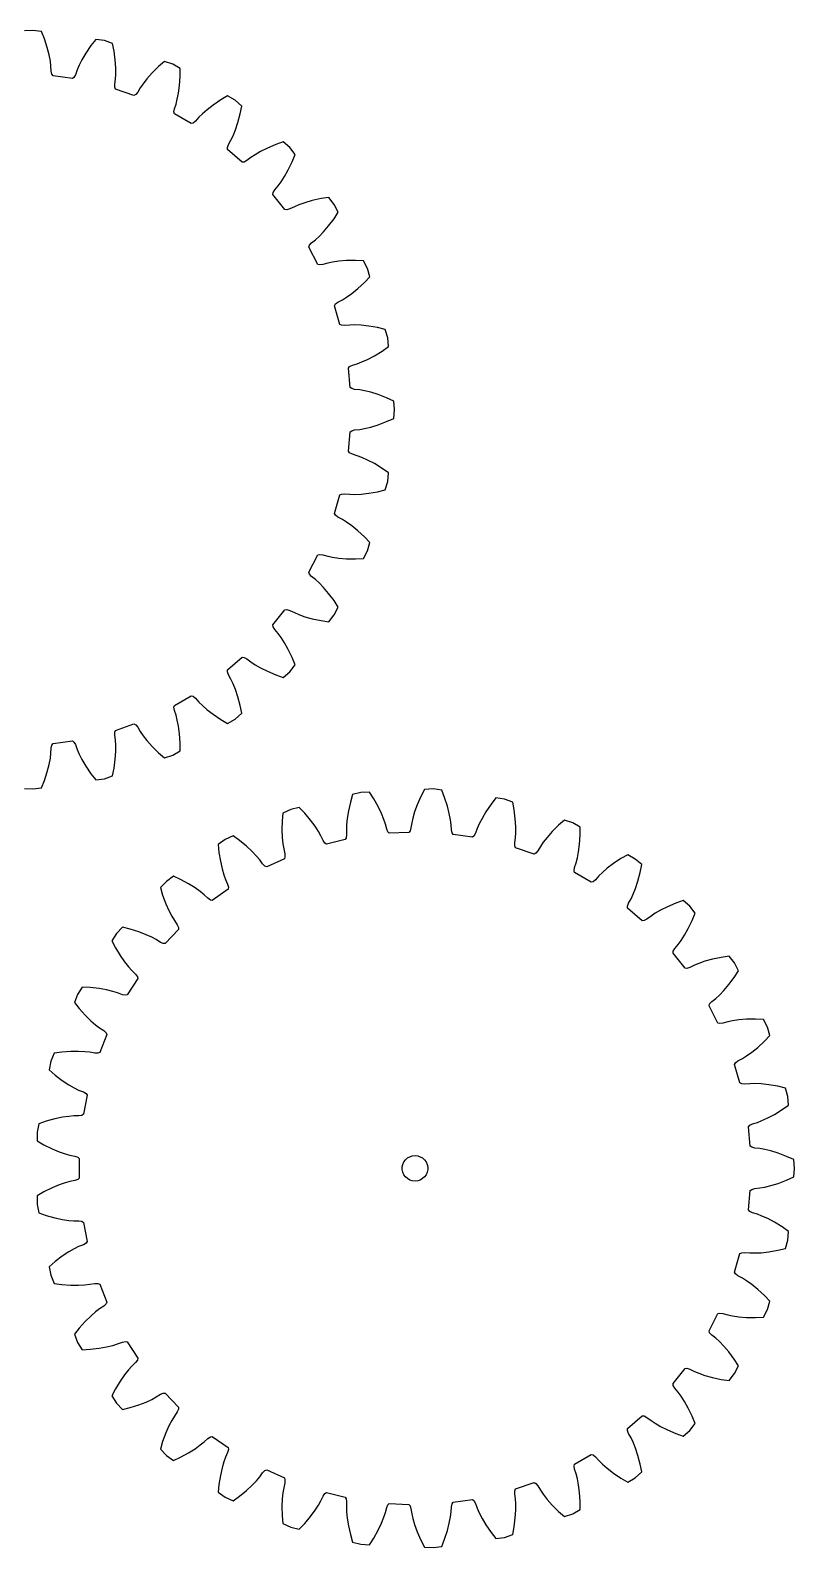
# Model space of a CAD drawing. Extents: x 0 to 183, y 0 to 178.
# Drawn here: x 93.1 to 182.8, y 0 to 178.1 of the extents above; entities that cross this region are included whole.
import ezdxf

# ---------------------------------------------------------------- set-up
doc = ezdxf.new("R2010")
doc.units = 0

msp = doc.modelspace()

# ---------------------------------------------------------------- linework, layer by layer
for p, q in [((93.44, 178.05), (92.43, 178)), ((94.45, 177.91), (93.44, 178.05)), ((94.79, 177.05), (94.45, 177.91)), ((95.12, 176.04), (94.79, 177.05)), ((100.82, 176.99), (100.25, 176.26)), ((101.83, 176.85), (100.82, 176.99)), ((102.79, 176.51), (101.83, 176.85)), ((102.97, 175.6), (102.79, 176.51)), ((95.35, 175.16), (95.12, 176.04)), ((95.48, 174.43), (95.35, 175.16)), ((99.19, 174.61), (98.85, 173.95)), ((99.65, 175.38), (99.19, 174.61)), ((100.25, 176.26), (99.65, 175.38)), ((103.1, 174.55), (102.97, 175.6)), ((103.15, 173.65), (103.1, 174.55)), ((95.55, 173.86), (95.48, 174.43)), ((95.59, 173.26), (95.55, 173.86)), ((95.67, 172.9), (95.59, 173.26)), ((95.81, 172.72), (95.67, 172.9)), ((98.06, 172.4), (95.81, 172.72)), ((98.42, 172.85), (98.24, 172.53)), ((98.62, 173.42), (98.42, 172.85)), ((98.85, 173.95), (98.62, 173.42)), ((103.11, 172.33), (103.15, 172.91)), ((103.15, 172.91), (103.15, 173.65)), ((107.42, 173.05), (106.82, 172.38)), ((108.18, 173.8), (107.42, 173.05)), ((108.87, 174.41), (108.18, 173.8)), ((109.84, 174.08), (108.87, 174.41)), ((110.72, 173.57), (109.84, 174.08)), ((110.72, 172.64), (110.72, 173.57)), ((98.24, 172.53), (98.06, 172.4)), ((103.03, 171.73), (103.11, 172.33)), ((103.04, 171.37), (103.03, 171.73)), ((103.14, 171.16), (103.04, 171.37)), ((105.29, 170.42), (103.14, 171.16)), ((106.04, 171.31), (105.73, 170.8)), ((106.37, 171.79), (106.04, 171.31)), ((106.82, 172.38), (106.37, 171.79)), ((110.53, 170.69), (110.65, 171.58)), ((110.65, 171.58), (110.72, 172.64)), ((105.5, 170.52), (105.29, 170.42)), ((105.73, 170.8), (105.5, 170.52)), ((110.05, 168.83), (110.24, 169.4)), ((110.24, 169.4), (110.38, 169.96)), ((110.38, 169.96), (110.53, 170.69)), ((114.61, 169.29), (113.89, 168.74)), ((115.49, 169.88), (114.61, 169.29)), ((116.29, 170.35), (115.49, 169.88)), ((117.17, 169.84), (116.29, 170.35)), ((117.94, 169.17), (117.17, 169.84)), ((117.77, 168.26), (117.94, 169.17)), ((109.99, 168.47), (110.05, 168.83)), ((110.05, 168.25), (109.99, 168.47)), ((112.02, 167.11), (110.05, 168.25)), ((112.52, 167.4), (112.24, 167.17)), ((112.92, 167.85), (112.52, 167.4)), ((113.33, 168.26), (112.92, 167.85)), ((113.89, 168.74), (113.33, 168.26)), ((117.5, 167.24), (117.77, 168.26)), ((112.24, 167.17), (112.02, 167.11)), ((116.68, 165.17), (116.93, 165.69)), ((116.93, 165.69), (117.21, 166.38)), ((117.21, 166.38), (117.5, 167.24)), ((116.26, 164.3), (116.39, 164.65)), ((116.28, 164.08), (116.26, 164.3)), ((118, 162.59), (116.28, 164.08)), ((116.39, 164.65), (116.68, 165.17)), ((120.15, 163.84), (119.51, 163.46)), ((120.95, 164.24), (120.15, 163.84)), ((121.93, 164.65), (120.95, 164.24)), ((122.81, 164.96), (121.93, 164.65)), ((123.58, 164.29), (122.81, 164.96)), ((124.21, 163.49), (123.58, 164.29)), ((118.23, 162.6), (118, 162.59)), ((118.55, 162.77), (118.23, 162.6)), ((119.02, 163.14), (118.55, 162.77)), ((119.51, 163.46), (119.02, 163.14)), ((123.4, 161.67), (123.86, 162.63)), ((123.86, 162.63), (124.21, 163.49)), ((122.21, 159.8), (122.56, 160.27)), ((122.56, 160.27), (122.96, 160.89)), ((122.96, 160.89), (123.4, 161.67)), ((121.61, 158.8), (121.64, 159.03)), ((123.01, 157.01), (121.61, 158.8)), ((121.64, 159.03), (121.82, 159.34)), ((121.82, 159.34), (122.21, 159.8)), ((123.24, 156.99), (123.01, 157.01)), ((123.59, 157.09), (123.24, 156.99)), ((124.13, 157.36), (123.59, 157.09)), ((124.66, 157.59), (124.13, 157.36)), ((125.36, 157.83), (124.66, 157.59)), ((126.23, 158.08), (125.36, 157.83)), ((127.27, 158.3), (126.23, 158.08)), ((128.18, 158.43), (127.27, 158.3)), ((128.81, 157.63), (128.18, 158.43)), ((128.78, 155.95), (129.28, 156.72)), ((129.28, 156.72), (128.81, 157.63)), ((127.56, 154.41), (128.14, 155.1)), ((128.14, 155.1), (128.78, 155.95)), ((126.15, 153.1), (126.62, 153.48)), ((126.62, 153.48), (127.05, 153.87)), ((127.05, 153.87), (127.56, 154.41)), ((125.84, 152.61), (125.91, 152.83)), ((126.88, 150.59), (125.84, 152.61)), ((125.91, 152.83), (126.15, 153.1)), ((127.1, 150.52), (126.88, 150.59)), ((127.46, 150.56), (127.1, 150.52)), ((128.04, 150.72), (127.46, 150.56)), ((128.61, 150.84), (128.04, 150.72)), ((129.34, 150.95), (128.61, 150.84)), ((130.24, 151.03), (129.34, 150.95)), ((131.3, 151.05), (130.24, 151.03)), ((132.23, 151.01), (131.3, 151.05)), ((132.7, 150.1), (132.23, 151.01)), ((132.98, 149.12), (132.7, 150.1)), ((131.56, 147.74), (132.34, 148.46)), ((132.34, 148.46), (132.98, 149.12)), ((128.94, 145.94), (129.23, 146.16)), ((129.23, 146.16), (129.76, 146.44)), ((129.76, 146.44), (130.25, 146.74)), ((130.25, 146.74), (130.86, 147.17)), ((130.86, 147.17), (131.56, 147.74)), ((128.83, 145.74), (128.94, 145.94)), ((129.47, 143.55), (128.83, 145.74)), ((129.67, 143.45), (129.47, 143.55)), ((130.03, 143.41), (129.67, 143.45)), ((130.63, 143.46), (130.03, 143.41)), ((131.21, 143.48), (130.63, 143.46)), ((131.95, 143.44), (131.21, 143.48)), ((132.85, 143.35), (131.95, 143.44)), ((133.89, 143.17), (132.85, 143.35)), ((134.79, 142.95), (133.89, 143.17)), ((135.08, 141.97), (134.79, 142.95)), ((134.42, 140.42), (135.18, 140.96)), ((135.18, 140.96), (135.08, 141.97)), ((130.93, 138.76), (131.5, 138.93)), ((131.5, 138.93), (132.05, 139.14)), ((132.05, 139.14), (132.72, 139.44)), ((132.72, 139.44), (133.52, 139.87)), ((133.52, 139.87), (134.42, 140.42)), ((130.46, 138.42), (130.6, 138.59)), ((130.67, 136.15), (130.46, 138.42)), ((130.6, 138.59), (130.93, 138.76)), ((130.85, 136.01), (130.67, 136.15)), ((131.2, 135.91), (130.85, 136.01)), ((131.8, 135.85), (131.2, 135.91)), ((132.37, 135.75), (131.8, 135.85)), ((133.09, 135.58), (132.37, 135.75)), ((133.95, 135.31), (133.09, 135.58)), ((134.95, 134.94), (133.95, 135.31)), ((135.79, 134.55), (134.95, 134.94)), ((135.89, 133.54), (135.79, 134.55)), ((133.09, 131.5), (133.95, 131.77)), ((133.95, 131.77), (134.95, 132.14)), ((134.95, 132.14), (135.79, 132.52)), ((135.79, 132.52), (135.89, 133.54)), ((130.46, 128.66), (130.67, 130.92)), ((130.67, 130.92), (130.85, 131.07)), ((130.85, 131.07), (131.2, 131.17)), ((131.2, 131.17), (131.8, 131.23)), ((131.8, 131.23), (132.37, 131.33)), ((132.37, 131.33), (133.09, 131.5)), ((130.6, 128.48), (130.46, 128.66)), ((130.93, 128.32), (130.6, 128.48)), ((131.5, 128.14), (130.93, 128.32)), ((132.05, 127.94), (131.5, 128.14)), ((132.72, 127.63), (132.05, 127.94)), ((133.52, 127.21), (132.72, 127.63)), ((134.42, 126.65), (133.52, 127.21)), ((135.18, 126.12), (134.42, 126.65)), ((134.79, 124.13), (135.08, 125.11)), ((135.08, 125.11), (135.18, 126.12)), ((128.83, 121.34), (129.47, 123.53)), ((129.47, 123.53), (129.67, 123.63)), ((129.67, 123.63), (130.03, 123.66)), ((130.03, 123.66), (130.63, 123.61)), ((130.63, 123.61), (131.21, 123.6)), ((131.21, 123.6), (131.95, 123.63)), ((131.95, 123.63), (132.85, 123.73)), ((132.85, 123.73), (133.89, 123.91)), ((133.89, 123.91), (134.79, 124.13)), ((128.94, 121.14), (128.83, 121.34)), ((129.23, 120.92), (128.94, 121.14)), ((129.76, 120.64), (129.23, 120.92)), ((130.25, 120.33), (129.76, 120.64)), ((130.86, 119.91), (130.25, 120.33)), ((131.56, 119.34), (130.86, 119.91)), ((132.34, 118.62), (131.56, 119.34)), ((132.98, 117.95), (132.34, 118.62)), ((132.7, 116.98), (132.98, 117.95)), ((125.84, 114.46), (126.88, 116.49)), ((126.88, 116.49), (127.1, 116.55)), ((127.1, 116.55), (127.46, 116.52)), ((127.46, 116.52), (128.04, 116.35)), ((128.04, 116.35), (128.61, 116.23)), ((128.61, 116.23), (129.34, 116.12)), ((129.34, 116.12), (130.24, 116.05)), ((130.24, 116.05), (131.3, 116.03)), ((131.3, 116.03), (132.23, 116.07)), ((132.23, 116.07), (132.7, 116.98)), ((125.91, 114.25), (125.84, 114.46)), ((126.15, 113.97), (125.91, 114.25)), ((126.62, 113.6), (126.15, 113.97)), ((127.05, 113.21), (126.62, 113.6)), ((127.56, 112.67), (127.05, 113.21)), ((128.14, 111.98), (127.56, 112.67)), ((128.78, 111.13), (128.14, 111.98)), ((129.28, 110.35), (128.78, 111.13)), ((121.61, 108.28), (123.01, 110.07)), ((123.01, 110.07), (123.24, 110.09)), ((123.24, 110.09), (123.59, 109.98)), ((123.59, 109.98), (124.13, 109.72)), ((124.13, 109.72), (124.66, 109.49)), ((124.66, 109.49), (125.36, 109.24)), ((125.36, 109.24), (126.23, 109)), ((126.23, 109), (127.27, 108.78)), ((127.27, 108.78), (128.18, 108.64)), ((128.18, 108.64), (128.81, 109.45)), ((128.81, 109.45), (129.28, 110.35)), ((121.64, 108.05), (121.61, 108.28)), ((121.82, 107.74), (121.64, 108.05)), ((122.21, 107.28), (121.82, 107.74)), ((122.56, 106.81), (122.21, 107.28)), ((122.96, 106.19), (122.56, 106.81)), ((123.4, 105.4), (122.96, 106.19)), ((123.86, 104.45), (123.4, 105.4)), ((116.28, 103), (118, 104.49)), ((118, 104.49), (118.23, 104.47)), ((118.23, 104.47), (118.55, 104.3)), ((118.55, 104.3), (119.02, 103.94)), ((119.02, 103.94), (119.51, 103.61)), ((119.51, 103.61), (120.15, 103.24)), ((123.58, 102.79), (124.21, 103.59)), ((124.21, 103.59), (123.86, 104.45)), ((116.26, 102.77), (116.28, 103)), ((116.39, 102.43), (116.26, 102.77)), ((116.68, 101.91), (116.39, 102.43)), ((116.93, 101.38), (116.68, 101.91)), ((120.15, 103.24), (120.95, 102.84)), ((120.95, 102.84), (121.93, 102.42)), ((121.93, 102.42), (122.81, 102.12)), ((122.81, 102.12), (123.58, 102.79)), ((110.05, 98.83), (112.02, 99.97)), ((112.02, 99.97), (112.24, 99.91)), ((112.24, 99.91), (112.52, 99.68)), ((117.21, 100.7), (116.93, 101.38)), ((117.5, 99.84), (117.21, 100.7)), ((117.77, 98.81), (117.5, 99.84)), ((109.99, 98.61), (110.05, 98.83)), ((110.05, 98.25), (109.99, 98.61)), ((110.24, 97.68), (110.05, 98.25)), ((112.52, 99.68), (112.92, 99.23)), ((112.92, 99.23), (113.33, 98.82)), ((113.33, 98.82), (113.89, 98.33)), ((113.89, 98.33), (114.61, 97.79)), ((117.94, 97.91), (117.77, 98.81)), ((103.14, 95.91), (105.29, 96.66)), ((105.29, 96.66), (105.5, 96.56)), ((105.5, 96.56), (105.73, 96.28)), ((105.73, 96.28), (106.04, 95.76)), ((110.38, 97.12), (110.24, 97.68)), ((110.53, 96.39), (110.38, 97.12)), ((110.65, 95.5), (110.53, 96.39)), ((114.61, 97.79), (115.49, 97.19)), ((115.49, 97.19), (116.29, 96.73)), ((116.29, 96.73), (117.17, 97.24)), ((117.17, 97.24), (117.94, 97.91)), ((95.81, 94.36), (98.06, 94.68)), ((98.06, 94.68), (98.24, 94.54)), ((98.24, 94.54), (98.42, 94.23)), ((103.03, 95.34), (103.04, 95.71)), ((103.11, 94.75), (103.03, 95.34)), ((103.04, 95.71), (103.14, 95.91)), ((103.15, 94.17), (103.11, 94.75)), ((106.04, 95.76), (106.37, 95.28)), ((106.37, 95.28), (106.82, 94.7)), ((106.82, 94.7), (107.42, 94.03)), ((110.72, 94.44), (110.65, 95.5)), ((110.72, 93.51), (110.72, 94.44)), ((95.35, 91.91), (95.48, 92.64)), ((95.48, 92.64), (95.55, 93.22)), ((95.55, 93.22), (95.59, 93.82)), ((95.59, 93.82), (95.67, 94.17)), ((95.67, 94.17), (95.81, 94.36)), ((98.42, 94.23), (98.62, 93.66)), ((98.62, 93.66), (98.85, 93.13)), ((98.85, 93.13), (99.19, 92.47)), ((103.1, 92.53), (103.15, 93.43)), ((103.15, 93.43), (103.15, 94.17)), ((107.42, 94.03), (108.18, 93.28)), ((108.18, 93.28), (108.87, 92.67)), ((108.87, 92.67), (109.84, 93)), ((109.84, 93), (110.72, 93.51)), ((94.79, 90.03), (95.12, 91.04)), ((95.12, 91.04), (95.35, 91.91)), ((99.19, 92.47), (99.65, 91.69)), ((99.65, 91.69), (100.25, 90.82)), ((100.25, 90.82), (100.82, 90.09)), ((102.79, 90.57), (102.97, 91.47)), ((102.97, 91.47), (103.1, 92.53)), ((92.43, 89.07), (93.44, 89.03)), ((93.44, 89.03), (94.45, 89.17)), ((94.45, 89.17), (94.79, 90.03)), ((100.82, 90.09), (101.83, 90.23)), ((101.83, 90.23), (102.79, 90.57)), ((140.41, 89.03), (139.39, 88.98)), ((141.42, 88.88), (140.41, 89.03)), ((130.7, 87.49), (130.47, 86.46)), ((130.95, 88.38), (130.7, 87.49)), ((131.94, 88.62), (130.95, 88.38)), ((132.96, 88.67), (131.94, 88.62)), ((133.46, 87.89), (132.96, 88.67)), ((133.97, 86.96), (133.46, 87.89)), ((138.97, 88.15), (138.55, 87.18)), ((139.39, 88.98), (138.97, 88.15)), ((141.76, 88.02), (141.42, 88.88)), ((142.08, 87.01), (141.76, 88.02)), ((147.78, 87.97), (147.21, 87.24)), ((148.79, 87.82), (147.78, 87.97)), ((149.76, 87.49), (148.79, 87.82)), ((149.93, 86.58), (149.76, 87.49)), ((122.78, 86.2), (122.7, 85.28)), ((123.71, 86.63), (122.78, 86.2)), ((124.7, 86.87), (123.71, 86.63)), ((125.34, 86.19), (124.7, 86.87)), ((126.02, 85.38), (125.34, 86.19)), ((130.33, 85.57), (130.26, 84.83)), ((130.47, 86.46), (130.33, 85.57)), ((134.36, 86.15), (133.97, 86.96)), ((134.63, 85.46), (134.36, 86.15)), ((138.03, 85.62), (137.91, 85.05)), ((138.24, 86.33), (138.03, 85.62)), ((138.55, 87.18), (138.24, 86.33)), ((142.31, 86.14), (142.08, 87.01)), ((142.45, 85.41), (142.31, 86.14)), ((146.15, 85.58), (145.82, 84.92)), ((146.61, 86.36), (146.15, 85.58)), ((147.21, 87.24), (146.61, 86.36)), ((150.06, 85.52), (149.93, 86.58)), ((150.11, 84.62), (150.06, 85.52)), ((122.7, 85.28), (122.67, 84.22)), ((122.67, 84.22), (122.7, 83.32)), ((126.55, 84.65), (126.02, 85.38)), ((126.95, 84.02), (126.55, 84.65)), ((127.23, 83.52), (126.95, 84.02)), ((130.26, 84.83), (130.24, 84.25)), ((130.24, 84.25), (130.26, 83.65)), ((134.81, 84.9), (134.63, 85.46)), ((134.96, 84.32), (134.81, 84.9)), ((135.11, 83.99), (134.96, 84.32)), ((135.27, 83.83), (135.11, 83.99)), ((137.55, 83.94), (135.27, 83.83)), ((137.7, 84.11), (137.55, 83.94)), ((137.81, 84.46), (137.7, 84.11)), ((137.91, 85.05), (137.81, 84.46)), ((142.52, 84.83), (142.45, 85.41)), ((142.55, 84.23), (142.52, 84.83)), ((142.64, 83.88), (142.55, 84.23)), ((142.77, 83.69), (142.64, 83.88)), ((145.02, 83.37), (142.77, 83.69)), ((145.38, 83.83), (145.2, 83.51)), ((145.59, 84.39), (145.38, 83.83)), ((145.82, 84.92), (145.59, 84.39)), ((150.07, 83.3), (150.11, 83.88)), ((150.11, 83.88), (150.11, 84.62)), ((154.38, 84.03), (153.79, 83.35)), ((155.14, 84.77), (154.38, 84.03)), ((155.84, 85.38), (155.14, 84.77)), ((156.8, 85.05), (155.84, 85.38)), ((157.68, 84.54), (156.8, 85.05)), ((157.68, 83.61), (157.68, 84.54)), ((116, 83.11), (115.17, 82.51)), ((115.17, 82.51), (115.27, 81.59)), ((116.93, 83.53), (116, 83.11)), ((117.68, 82.99), (116.93, 83.53)), ((118.51, 82.32), (117.68, 82.99)), ((119.17, 81.7), (118.51, 82.32)), ((122.7, 83.32), (122.77, 82.58)), ((122.77, 82.58), (122.87, 82.01)), ((122.87, 82.01), (123, 81.42)), ((127.49, 82.97), (127.23, 83.52)), ((127.69, 82.67), (127.49, 82.97)), ((127.89, 82.55), (127.69, 82.67)), ((130.1, 83.09), (127.89, 82.55)), ((130.22, 83.29), (130.1, 83.09)), ((130.26, 83.65), (130.22, 83.29)), ((145.2, 83.51), (145.02, 83.37)), ((149.99, 82.71), (150.07, 83.3)), ((150.01, 82.34), (149.99, 82.71)), ((150.1, 82.14), (150.01, 82.34)), ((152.26, 81.39), (150.1, 82.14)), ((153, 82.29), (152.69, 81.77)), ((153.33, 82.77), (153, 82.29)), ((153.79, 83.35), (153.33, 82.77)), ((157.49, 81.66), (157.61, 82.55)), ((157.61, 82.55), (157.68, 83.61)), ((115.27, 81.59), (115.44, 80.55)), ((115.44, 80.55), (115.64, 79.67)), ((119.68, 81.16), (119.17, 81.7)), ((120.05, 80.72), (119.68, 81.16)), ((120.4, 80.23), (120.05, 80.72)), ((120.66, 79.98), (120.4, 80.23)), ((122.95, 80.84), (120.88, 79.9)), ((123.02, 81.06), (122.95, 80.84)), ((123, 81.42), (123.02, 81.06)), ((152.46, 81.49), (152.26, 81.39)), ((152.69, 81.77), (152.46, 81.49)), ((157.01, 79.8), (157.2, 80.37)), ((157.2, 80.37), (157.35, 80.93)), ((157.35, 80.93), (157.49, 81.66)), ((161.57, 80.27), (160.86, 79.72)), ((162.45, 80.86), (161.57, 80.27)), ((163.25, 81.32), (162.45, 80.86)), ((164.14, 80.81), (163.25, 81.32)), ((164.91, 80.15), (164.14, 80.81)), ((164.73, 79.24), (164.91, 80.15)), ((109.93, 78.78), (109.1, 78.19)), ((110.77, 78.4), (109.93, 78.78)), ((111.71, 77.89), (110.77, 78.4)), ((115.64, 79.67), (115.85, 78.96)), ((115.85, 78.96), (116.05, 78.41)), ((116.05, 78.41), (116.29, 77.86)), ((120.88, 79.9), (120.66, 79.98)), ((156.95, 79.44), (157.01, 79.8)), ((157.01, 79.22), (156.95, 79.44)), ((158.98, 78.08), (157.01, 79.22)), ((159.49, 78.37), (159.2, 78.14)), ((159.88, 78.82), (159.49, 78.37)), ((160.3, 79.23), (159.88, 78.82)), ((160.86, 79.72), (160.3, 79.23)), ((164.46, 78.21), (164.73, 79.24)), ((109.1, 78.19), (108.4, 77.45)), ((108.4, 77.45), (108.66, 76.57)), ((108.66, 76.57), (109.03, 75.57)), ((112.47, 77.41), (111.71, 77.89)), ((113.08, 76.98), (112.47, 77.41)), ((113.53, 76.61), (113.08, 76.98)), ((113.96, 76.2), (113.53, 76.61)), ((116.35, 77.28), (114.49, 75.96)), ((116.29, 77.86), (116.38, 77.51)), ((116.38, 77.51), (116.35, 77.28)), ((159.2, 78.14), (158.98, 78.08)), ((163.64, 76.14), (163.9, 76.67)), ((163.9, 76.67), (164.17, 77.35)), ((164.17, 77.35), (164.46, 78.21)), ((109.03, 75.57), (109.4, 74.75)), ((114.27, 76), (113.96, 76.2)), ((114.49, 75.96), (114.27, 76)), ((163.23, 75.28), (163.35, 75.62)), ((163.24, 75.05), (163.23, 75.28)), ((164.96, 73.56), (163.24, 75.05)), ((163.35, 75.62), (163.64, 76.14)), ((167.11, 74.81), (166.47, 74.44)), ((167.92, 75.21), (167.11, 74.81)), ((168.89, 75.63), (167.92, 75.21)), ((169.77, 75.93), (168.89, 75.63)), ((170.54, 75.27), (169.77, 75.93)), ((171.17, 74.46), (170.54, 75.27)), ((109.4, 74.75), (109.74, 74.09)), ((109.74, 74.09), (110.04, 73.59)), ((110.04, 73.59), (110.38, 73.1)), ((110.38, 73.1), (110.53, 72.77)), ((165.19, 73.58), (164.96, 73.56)), ((165.51, 73.75), (165.19, 73.58)), ((165.99, 74.11), (165.51, 73.75)), ((166.47, 74.44), (165.99, 74.11)), ((170.36, 72.65), (170.82, 73.61)), ((170.82, 73.61), (171.17, 74.46)), ((103.26, 72.06), (102.71, 71.2)), ((103.96, 72.8), (103.26, 72.06)), ((104.86, 72.58), (103.96, 72.8)), ((105.87, 72.26), (104.86, 72.58)), ((106.71, 71.93), (105.87, 72.26)), ((107.39, 71.62), (106.71, 71.93)), ((107.9, 71.35), (107.39, 71.62)), ((108.41, 71.03), (107.9, 71.35)), ((110.54, 72.54), (108.97, 70.89)), ((110.53, 72.77), (110.54, 72.54)), ((169.17, 70.77), (169.52, 71.24)), ((169.52, 71.24), (169.92, 71.86)), ((169.92, 71.86), (170.36, 72.65)), ((102.71, 71.2), (103.13, 70.38)), ((103.13, 70.38), (103.68, 69.47)), ((103.68, 69.47), (104.2, 68.73)), ((108.74, 70.89), (108.41, 71.03)), ((108.97, 70.89), (108.74, 70.89)), ((168.57, 69.78), (168.6, 70)), ((169.98, 67.99), (168.57, 69.78)), ((168.6, 70), (168.78, 70.32)), ((168.78, 70.32), (169.17, 70.77)), ((104.2, 68.73), (104.66, 68.15)), ((104.66, 68.15), (105.05, 67.72)), ((105.05, 67.72), (105.47, 67.3)), ((170.2, 67.96), (169.98, 67.99)), ((170.55, 68.07), (170.2, 67.96)), ((171.09, 68.34), (170.55, 68.07)), ((171.62, 68.56), (171.09, 68.34)), ((172.32, 68.81), (171.62, 68.56)), ((173.19, 69.05), (172.32, 68.81)), ((174.23, 69.27), (173.19, 69.05)), ((175.15, 69.41), (174.23, 69.27)), ((175.78, 68.61), (175.15, 69.41)), ((175.74, 66.92), (176.24, 67.7)), ((176.24, 67.7), (175.78, 68.61)), ((105.74, 66.78), (104.51, 64.87)), ((105.47, 67.3), (105.69, 67)), ((105.69, 67), (105.74, 66.78)), ((174.53, 65.38), (175.11, 66.07)), ((175.11, 66.07), (175.74, 66.92)), ((98.68, 64.93), (98.3, 63.99)), ((99.23, 65.79), (98.68, 64.93)), ((100.15, 65.74), (99.23, 65.79)), ((101.21, 65.62), (100.15, 65.74)), ((102.09, 65.46), (101.21, 65.62)), ((102.81, 65.28), (102.09, 65.46)), ((103.37, 65.11), (102.81, 65.28)), ((103.93, 64.89), (103.37, 65.11)), ((104.29, 64.82), (103.93, 64.89)), ((104.51, 64.87), (104.29, 64.82)), ((173.12, 64.08), (173.58, 64.45)), ((173.58, 64.45), (174.01, 64.85)), ((174.01, 64.85), (174.53, 65.38)), ((98.3, 63.99), (98.87, 63.26)), ((98.87, 63.26), (99.58, 62.47)), ((99.58, 62.47), (100.23, 61.84)), ((172.8, 63.59), (172.87, 63.8)), ((173.85, 61.56), (172.8, 63.59)), ((172.87, 63.8), (173.12, 64.08)), ((100.23, 61.84), (100.79, 61.36)), ((100.79, 61.36), (101.25, 61.01)), ((101.25, 61.01), (101.76, 60.68)), ((101.76, 60.68), (102.02, 60.43)), ((174.06, 61.5), (173.85, 61.56)), ((174.43, 61.54), (174.06, 61.5)), ((175, 61.7), (174.43, 61.54)), ((175.57, 61.82), (175, 61.7)), ((176.31, 61.93), (175.57, 61.82)), ((177.2, 62), (176.31, 61.93)), ((178.27, 62.02), (177.2, 62)), ((179.19, 61.98), (178.27, 62.02)), ((179.66, 61.08), (179.19, 61.98)), ((179.95, 60.1), (179.66, 61.08)), ((102.11, 60.22), (101.27, 58.11)), ((102.02, 60.43), (102.11, 60.22)), ((178.52, 58.71), (179.3, 59.43)), ((179.3, 59.43), (179.95, 60.1)), ((95.53, 57.07), (95.34, 56.07)), ((95.91, 58.01), (95.53, 57.07)), ((96.82, 58.14), (95.91, 58.01)), ((97.88, 58.22), (96.82, 58.14)), ((98.78, 58.23), (97.88, 58.22)), ((99.52, 58.2), (98.78, 58.23)), ((100.1, 58.13), (99.52, 58.2)), ((100.69, 58.02), (100.1, 58.13)), ((101.06, 58.02), (100.69, 58.02)), ((101.27, 58.11), (101.06, 58.02)), ((175.9, 56.91), (176.19, 57.13)), ((176.19, 57.13), (176.72, 57.41)), ((176.72, 57.41), (177.21, 57.72)), ((177.21, 57.72), (177.82, 58.15)), ((177.82, 58.15), (178.52, 58.71)), ((95.34, 56.07), (96.04, 55.46)), ((96.04, 55.46), (96.88, 54.82)), ((175.79, 56.71), (175.9, 56.91)), ((176.43, 54.53), (175.79, 56.71)), ((96.88, 54.82), (97.64, 54.33)), ((97.64, 54.33), (98.28, 53.96)), ((98.28, 53.96), (98.8, 53.7)), ((98.8, 53.7), (99.36, 53.47)), ((99.36, 53.47), (99.67, 53.28)), ((176.63, 54.42), (176.43, 54.53)), ((176.99, 54.39), (176.63, 54.42)), ((177.59, 54.44), (176.99, 54.39)), ((178.17, 54.45), (177.59, 54.44)), ((178.91, 54.42), (178.17, 54.45)), ((179.81, 54.32), (178.91, 54.42)), ((180.86, 54.14), (179.81, 54.32)), ((181.76, 53.93), (180.86, 54.14)), ((182.04, 52.95), (181.76, 53.93)), ((99.79, 53.09), (99.36, 50.86)), ((99.67, 53.28), (99.79, 53.09)), ((181.39, 51.4), (182.14, 51.93)), ((182.14, 51.93), (182.04, 52.95)), ((94.99, 50.05), (94.12, 49.75)), ((96.02, 50.33), (94.99, 50.05)), ((96.9, 50.51), (96.02, 50.33)), ((97.64, 50.61), (96.9, 50.51)), ((98.22, 50.66), (97.64, 50.61)), ((98.81, 50.66), (98.22, 50.66)), ((99.17, 50.73), (98.81, 50.66)), ((99.36, 50.86), (99.17, 50.73)), ((177.89, 49.73), (178.47, 49.91)), ((178.47, 49.91), (179.01, 50.11)), ((179.01, 50.11), (179.69, 50.42)), ((179.69, 50.42), (180.48, 50.84)), ((180.48, 50.84), (181.39, 51.4)), ((94.12, 49.75), (93.92, 48.75)), ((93.92, 48.75), (93.92, 47.73)), ((177.42, 49.39), (177.57, 49.57)), ((177.64, 47.13), (177.42, 49.39)), ((177.57, 49.57), (177.89, 49.73)), ((93.92, 47.73), (94.73, 47.27)), ((94.73, 47.27), (95.68, 46.8)), ((95.68, 46.8), (96.51, 46.46)), ((96.51, 46.46), (97.22, 46.22)), ((177.81, 46.98), (177.64, 47.13)), ((178.16, 46.88), (177.81, 46.98)), ((178.76, 46.82), (178.16, 46.88)), ((179.33, 46.72), (178.76, 46.82)), ((180.05, 46.55), (179.33, 46.72)), ((180.92, 46.28), (180.05, 46.55)), ((97.22, 46.22), (97.78, 46.06)), ((97.78, 46.06), (98.36, 45.94)), ((98.36, 45.94), (98.7, 45.81)), ((98.7, 45.81), (98.87, 45.65)), ((98.87, 45.65), (98.87, 43.37)), ((136.79, 44.67), (136.86, 44.98)), ((136.79, 44.36), (136.79, 44.67)), ((136.86, 44.98), (136.99, 45.26)), ((136.99, 45.26), (137.17, 45.52)), ((137.17, 45.52), (137.4, 45.73)), ((137.4, 45.73), (137.68, 45.88)), ((137.68, 45.88), (137.97, 45.98)), ((137.97, 45.98), (138.29, 46.01)), ((138.29, 46.01), (138.6, 45.98)), ((138.6, 45.98), (138.9, 45.88)), ((138.9, 45.88), (139.17, 45.73)), ((139.17, 45.73), (139.4, 45.52)), ((139.4, 45.52), (139.59, 45.26)), ((139.59, 45.26), (139.71, 44.98)), ((139.71, 44.98), (139.78, 44.67)), ((139.78, 44.67), (139.78, 44.36)), ((181.91, 45.91), (180.92, 46.28)), ((182.75, 45.53), (181.91, 45.91)), ((182.85, 44.51), (182.75, 45.53)), ((97.22, 42.81), (96.51, 42.57)), ((97.78, 42.96), (97.22, 42.81)), ((98.36, 43.08), (97.78, 42.96)), ((98.7, 43.22), (98.36, 43.08)), ((98.87, 43.37), (98.7, 43.22)), ((136.86, 44.05), (136.79, 44.36)), ((136.99, 43.76), (136.86, 44.05)), ((137.17, 43.51), (136.99, 43.76)), ((137.4, 43.3), (137.17, 43.51)), ((137.68, 43.14), (137.4, 43.3)), ((137.97, 43.05), (137.68, 43.14)), ((138.29, 43.01), (137.97, 43.05)), ((138.6, 43.05), (138.29, 43.01)), ((138.9, 43.14), (138.6, 43.05)), ((139.17, 43.3), (138.9, 43.14)), ((139.4, 43.51), (139.17, 43.3)), ((139.59, 43.76), (139.4, 43.51)), ((139.71, 44.05), (139.59, 43.76)), ((139.78, 44.36), (139.71, 44.05)), ((180.05, 42.48), (180.92, 42.74)), ((180.92, 42.74), (181.91, 43.12)), ((181.91, 43.12), (182.75, 43.5)), ((182.75, 43.5), (182.85, 44.51)), ((94.73, 41.76), (93.92, 41.3)), ((93.92, 41.3), (93.92, 40.28)), ((95.68, 42.22), (94.73, 41.76)), ((96.51, 42.57), (95.68, 42.22)), ((177.42, 39.63), (177.64, 41.9)), ((177.64, 41.9), (177.81, 42.04)), ((177.81, 42.04), (178.16, 42.14)), ((178.16, 42.14), (178.76, 42.21)), ((178.76, 42.21), (179.33, 42.3)), ((179.33, 42.3), (180.05, 42.48)), ((93.92, 40.28), (94.12, 39.28)), ((94.12, 39.28), (94.99, 38.98)), ((177.57, 39.46), (177.42, 39.63)), ((177.89, 39.3), (177.57, 39.46)), ((178.47, 39.12), (177.89, 39.3)), ((94.99, 38.98), (96.02, 38.7)), ((96.02, 38.7), (96.9, 38.52)), ((96.9, 38.52), (97.64, 38.41)), ((97.64, 38.41), (98.22, 38.37)), ((98.22, 38.37), (98.81, 38.36)), ((98.81, 38.36), (99.17, 38.3)), ((99.17, 38.3), (99.36, 38.17)), ((99.36, 38.17), (99.79, 35.93)), ((179.01, 38.91), (178.47, 39.12)), ((179.69, 38.61), (179.01, 38.91)), ((180.48, 38.19), (179.69, 38.61)), ((181.39, 37.63), (180.48, 38.19)), ((182.14, 37.09), (181.39, 37.63)), ((99.67, 35.75), (99.36, 35.55)), ((99.79, 35.93), (99.67, 35.75)), ((181.76, 35.1), (182.04, 36.08)), ((182.04, 36.08), (182.14, 37.09)), ((96.88, 34.2), (96.04, 33.56)), ((97.64, 34.7), (96.88, 34.2)), ((98.28, 35.07), (97.64, 34.7)), ((98.8, 35.32), (98.28, 35.07)), ((99.36, 35.55), (98.8, 35.32)), ((175.79, 32.31), (176.43, 34.5)), ((176.43, 34.5), (176.63, 34.61)), ((176.63, 34.61), (176.99, 34.64)), ((176.99, 34.64), (177.59, 34.59)), ((177.59, 34.59), (178.17, 34.58)), ((178.17, 34.58), (178.91, 34.61)), ((178.91, 34.61), (179.81, 34.71)), ((179.81, 34.71), (180.86, 34.89)), ((180.86, 34.89), (181.76, 35.1)), ((96.04, 33.56), (95.34, 32.96)), ((95.34, 32.96), (95.53, 31.96)), ((175.9, 32.12), (175.79, 32.31)), ((176.19, 31.89), (175.9, 32.12)), ((95.53, 31.96), (95.91, 31.01)), ((95.91, 31.01), (96.82, 30.88)), ((96.82, 30.88), (97.88, 30.8)), ((97.88, 30.8), (98.78, 30.79)), ((98.78, 30.79), (99.52, 30.83)), ((99.52, 30.83), (100.1, 30.9)), ((100.1, 30.9), (100.69, 31)), ((100.69, 31), (101.06, 31.01)), ((101.06, 31.01), (101.27, 30.92)), ((101.27, 30.92), (102.11, 28.8)), ((176.72, 31.61), (176.19, 31.89)), ((177.21, 31.31), (176.72, 31.61)), ((177.82, 30.88), (177.21, 31.31)), ((178.52, 30.31), (177.82, 30.88)), ((179.3, 29.6), (178.52, 30.31)), ((102.02, 28.6), (101.76, 28.35)), ((102.11, 28.8), (102.02, 28.6)), ((179.95, 28.93), (179.3, 29.6)), ((179.66, 27.95), (179.95, 28.93)), ((100.23, 27.18), (99.58, 26.55)), ((100.79, 27.67), (100.23, 27.18)), ((101.25, 28.02), (100.79, 27.67)), ((101.76, 28.35), (101.25, 28.02)), ((172.8, 25.44), (173.85, 27.46)), ((173.85, 27.46), (174.06, 27.53)), ((174.06, 27.53), (174.43, 27.49)), ((174.43, 27.49), (175, 27.33)), ((175, 27.33), (175.57, 27.21)), ((175.57, 27.21), (176.31, 27.1)), ((176.31, 27.1), (177.2, 27.02)), ((177.2, 27.02), (178.27, 27)), ((178.27, 27), (179.19, 27.04)), ((179.19, 27.04), (179.66, 27.95)), ((98.87, 25.76), (98.3, 25.04)), ((98.3, 25.04), (98.68, 24.09)), ((99.58, 26.55), (98.87, 25.76)), ((172.87, 25.22), (172.8, 25.44)), ((173.12, 24.95), (172.87, 25.22)), ((173.58, 24.57), (173.12, 24.95)), ((98.68, 24.09), (99.23, 23.23)), ((99.23, 23.23), (100.15, 23.28)), ((100.15, 23.28), (101.21, 23.4)), ((101.21, 23.4), (102.09, 23.56)), ((102.09, 23.56), (102.81, 23.74)), ((102.81, 23.74), (103.37, 23.92)), ((103.37, 23.92), (103.93, 24.13)), ((103.93, 24.13), (104.29, 24.2)), ((104.29, 24.2), (104.51, 24.16)), ((104.51, 24.16), (105.74, 22.24)), ((174.01, 24.18), (173.58, 24.57)), ((174.53, 23.64), (174.01, 24.18)), ((175.11, 22.96), (174.53, 23.64)), ((105.47, 21.73), (105.05, 21.31)), ((105.69, 22.02), (105.47, 21.73)), ((105.74, 22.24), (105.69, 22.02)), ((175.74, 22.1), (175.11, 22.96)), ((176.24, 21.33), (175.74, 22.1)), ((104.2, 20.29), (103.68, 19.55)), ((104.66, 20.88), (104.2, 20.29)), ((105.05, 21.31), (104.66, 20.88)), ((168.57, 19.25), (169.98, 21.04)), ((169.98, 21.04), (170.2, 21.06)), ((170.2, 21.06), (170.55, 20.96)), ((170.55, 20.96), (171.09, 20.69)), ((171.09, 20.69), (171.62, 20.46)), ((171.62, 20.46), (172.32, 20.22)), ((172.32, 20.22), (173.19, 19.97)), ((173.19, 19.97), (174.23, 19.75)), ((174.23, 19.75), (175.15, 19.62)), ((175.15, 19.62), (175.78, 20.42)), ((175.78, 20.42), (176.24, 21.33)), ((103.13, 18.64), (102.71, 17.82)), ((102.71, 17.82), (103.26, 16.97)), ((103.68, 19.55), (103.13, 18.64)), ((107.9, 17.68), (108.41, 18)), ((108.41, 18), (108.74, 18.14)), ((108.74, 18.14), (108.97, 18.13)), ((108.97, 18.13), (110.54, 16.49)), ((168.6, 19.02), (168.57, 19.25)), ((168.78, 18.71), (168.6, 19.02)), ((169.17, 18.25), (168.78, 18.71)), ((169.52, 17.79), (169.17, 18.25)), ((103.26, 16.97), (103.96, 16.23)), ((103.96, 16.23), (104.86, 16.45)), ((104.86, 16.45), (105.87, 16.77)), ((105.87, 16.77), (106.71, 17.09)), ((106.71, 17.09), (107.39, 17.4)), ((107.39, 17.4), (107.9, 17.68)), ((110.53, 16.26), (110.38, 15.93)), ((110.54, 16.49), (110.53, 16.26)), ((169.92, 17.16), (169.52, 17.79)), ((170.36, 16.38), (169.92, 17.16)), ((170.82, 15.42), (170.36, 16.38)), ((109.4, 14.28), (109.03, 13.46)), ((109.74, 14.94), (109.4, 14.28)), ((110.04, 15.44), (109.74, 14.94)), ((110.38, 15.93), (110.04, 15.44)), ((163.24, 13.98), (164.96, 15.47)), ((164.96, 15.47), (165.19, 15.45)), ((165.19, 15.45), (165.51, 15.28)), ((165.51, 15.28), (165.99, 14.91)), ((165.99, 14.91), (166.47, 14.59)), ((166.47, 14.59), (167.11, 14.22)), ((170.54, 13.76), (171.17, 14.56)), ((171.17, 14.56), (170.82, 15.42)), ((109.03, 13.46), (108.66, 12.46)), ((113.53, 12.41), (113.96, 12.82)), ((113.96, 12.82), (114.27, 13.02)), ((114.27, 13.02), (114.49, 13.06)), ((114.49, 13.06), (116.35, 11.74)), ((163.23, 13.75), (163.24, 13.98)), ((163.35, 13.41), (163.23, 13.75)), ((163.64, 12.88), (163.35, 13.41)), ((163.9, 12.36), (163.64, 12.88)), ((167.11, 14.22), (167.92, 13.81)), ((167.92, 13.81), (168.89, 13.4)), ((168.89, 13.4), (169.77, 13.09)), ((169.77, 13.09), (170.54, 13.76)), ((108.66, 12.46), (108.4, 11.57)), ((108.4, 11.57), (109.1, 10.83)), ((109.1, 10.83), (109.93, 10.24)), ((110.77, 10.63), (111.71, 11.13)), ((111.71, 11.13), (112.47, 11.61)), ((112.47, 11.61), (113.08, 12.05)), ((113.08, 12.05), (113.53, 12.41)), ((116.29, 11.16), (116.05, 10.62)), ((116.38, 11.52), (116.29, 11.16)), ((116.35, 11.74), (116.38, 11.52)), ((157.01, 9.8), (158.98, 10.94)), ((158.98, 10.94), (159.2, 10.88)), ((159.2, 10.88), (159.49, 10.65)), ((164.17, 11.67), (163.9, 12.36)), ((164.46, 10.82), (164.17, 11.67)), ((164.73, 9.79), (164.46, 10.82)), ((109.93, 10.24), (110.77, 10.63)), ((115.64, 9.36), (115.44, 8.48)), ((115.85, 10.07), (115.64, 9.36)), ((116.05, 10.62), (115.85, 10.07)), ((120.4, 8.79), (120.66, 9.05)), ((120.66, 9.05), (120.88, 9.13)), ((120.88, 9.13), (122.95, 8.18)), ((156.95, 9.58), (157.01, 9.8)), ((157.01, 9.22), (156.95, 9.58)), ((157.2, 8.66), (157.01, 9.22)), ((159.49, 10.65), (159.88, 10.21)), ((159.88, 10.21), (160.3, 9.8)), ((160.3, 9.8), (160.86, 9.31)), ((160.86, 9.31), (161.57, 8.76)), ((164.91, 8.88), (164.73, 9.79)), ((115.27, 7.43), (115.17, 6.51)), ((115.44, 8.48), (115.27, 7.43)), ((118.51, 6.71), (119.17, 7.32)), ((119.17, 7.32), (119.68, 7.86)), ((119.68, 7.86), (120.05, 8.31)), ((120.05, 8.31), (120.4, 8.79)), ((123, 7.6), (122.87, 7.02)), ((122.95, 8.18), (123.02, 7.97)), ((123.02, 7.97), (123, 7.6)), ((150.1, 6.89), (152.26, 7.63)), ((152.26, 7.63), (152.46, 7.53)), ((152.46, 7.53), (152.69, 7.25)), ((152.69, 7.25), (153, 6.74)), ((157.35, 8.09), (157.2, 8.66)), ((157.49, 7.37), (157.35, 8.09)), ((157.61, 6.47), (157.49, 7.37)), ((161.57, 8.76), (162.45, 8.17)), ((162.45, 8.17), (163.25, 7.7)), ((163.25, 7.7), (164.14, 8.21)), ((164.14, 8.21), (164.91, 8.88)), ((115.17, 6.51), (116, 5.92)), ((116, 5.92), (116.93, 5.5)), ((116.93, 5.5), (117.68, 6.04)), ((117.68, 6.04), (118.51, 6.71)), ((122.7, 5.71), (122.67, 4.81)), ((122.77, 6.45), (122.7, 5.71)), ((122.87, 7.02), (122.77, 6.45)), ((126.95, 5), (127.23, 5.51)), ((127.23, 5.51), (127.49, 6.05)), ((127.49, 6.05), (127.69, 6.35)), ((127.69, 6.35), (127.89, 6.47)), ((127.89, 6.47), (130.1, 5.94)), ((130.1, 5.94), (130.22, 5.74)), ((130.22, 5.74), (130.26, 5.38)), ((130.26, 5.38), (130.24, 4.78)), ((142.77, 5.33), (145.02, 5.66)), ((145.02, 5.66), (145.2, 5.52)), ((145.2, 5.52), (145.38, 5.2)), ((149.99, 6.32), (150.01, 6.68)), ((150.07, 5.72), (149.99, 6.32)), ((150.01, 6.68), (150.1, 6.89)), ((150.11, 5.14), (150.07, 5.72)), ((153, 6.74), (153.33, 6.26)), ((153.33, 6.26), (153.79, 5.67)), ((153.79, 5.67), (154.38, 5)), ((157.68, 5.41), (157.61, 6.47)), ((157.68, 4.49), (157.68, 5.41)), ((122.67, 4.81), (122.7, 3.75)), ((122.7, 3.75), (122.78, 2.82)), ((125.34, 2.83), (126.02, 3.65)), ((126.02, 3.65), (126.55, 4.38)), ((126.55, 4.38), (126.95, 5)), ((130.24, 4.78), (130.26, 4.2)), ((130.26, 4.2), (130.33, 3.46)), ((134.36, 2.88), (134.63, 3.57)), ((134.63, 3.57), (134.81, 4.12)), ((134.81, 4.12), (134.96, 4.7)), ((134.96, 4.7), (135.11, 5.04)), ((135.11, 5.04), (135.27, 5.19)), ((135.27, 5.19), (137.55, 5.08)), ((137.55, 5.08), (137.7, 4.91)), ((137.7, 4.91), (137.81, 4.57)), ((137.81, 4.57), (137.91, 3.98)), ((137.91, 3.98), (138.03, 3.41)), ((142.31, 2.89), (142.45, 3.62)), ((142.45, 3.62), (142.52, 4.19)), ((142.52, 4.19), (142.55, 4.79)), ((142.55, 4.79), (142.64, 5.15)), ((142.64, 5.15), (142.77, 5.33)), ((145.38, 5.2), (145.59, 4.64)), ((145.59, 4.64), (145.82, 4.1)), ((145.82, 4.1), (146.15, 3.44)), ((150.06, 3.5), (150.11, 4.4)), ((150.11, 4.4), (150.11, 5.14)), ((154.38, 5), (155.14, 4.25)), ((155.14, 4.25), (155.84, 3.64)), ((155.84, 3.64), (156.8, 3.98)), ((156.8, 3.98), (157.68, 4.49)), ((122.78, 2.82), (123.71, 2.4)), ((123.71, 2.4), (124.7, 2.16)), ((124.7, 2.16), (125.34, 2.83)), ((130.33, 3.46), (130.47, 2.57)), ((130.47, 2.57), (130.7, 1.53)), ((133.46, 1.13), (133.97, 2.06)), ((133.97, 2.06), (134.36, 2.88)), ((138.03, 3.41), (138.24, 2.7)), ((138.24, 2.7), (138.55, 1.85)), ((138.55, 1.85), (138.97, 0.87)), ((141.76, 1.01), (142.08, 2.02)), ((142.08, 2.02), (142.31, 2.89)), ((146.15, 3.44), (146.61, 2.67)), ((146.61, 2.67), (147.21, 1.79)), ((147.21, 1.79), (147.78, 1.06)), ((149.76, 1.54), (149.93, 2.45)), ((149.93, 2.45), (150.06, 3.5)), ((130.7, 1.53), (130.95, 0.64)), ((130.95, 0.64), (131.94, 0.4)), ((131.94, 0.4), (132.96, 0.35)), ((132.96, 0.35), (133.46, 1.13)), ((138.97, 0.87), (139.39, 0.05)), ((139.39, 0.05), (140.41, 0)), ((140.41, 0), (141.42, 0.15)), ((141.42, 0.15), (141.76, 1.01)), ((147.78, 1.06), (148.79, 1.21)), ((148.79, 1.21), (149.76, 1.54))]:
    msp.add_line(p, q)

doc.saveas('drawing.dxf')
